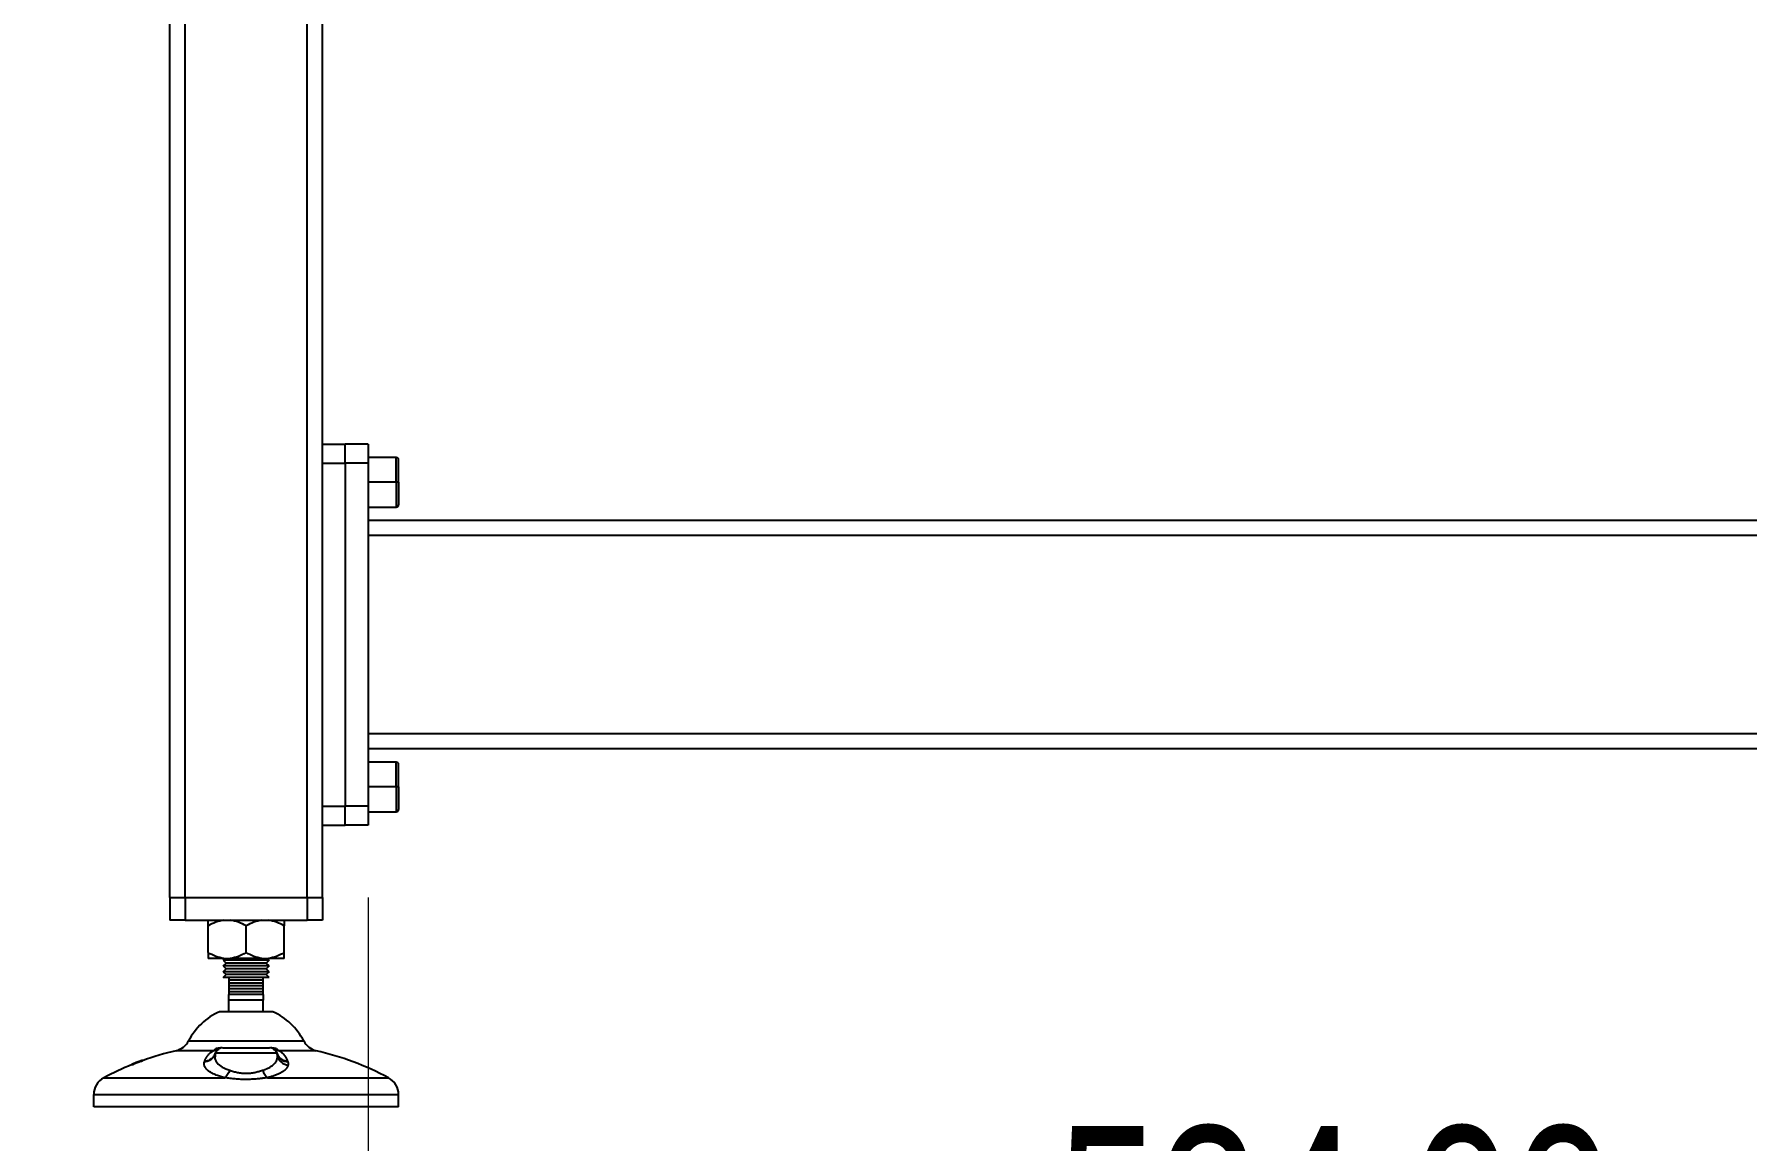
# Model space of a CAD drawing. Header units: millimetres. Extents: x 2 to 418, y 2 to 295.
# Drawn here: x 46.63 to 76.59, y 23.1 to 42.47 of the extents above; entities that cross this region are included whole.
import ezdxf

# ---------------------------------------------------------------- set-up
doc = ezdxf.new("R2010")
doc.units = ezdxf.units.MM
doc.styles.add('SLDTEXTSTYLE0', font='TXT', dxfattribs={"width": 0.75})
doc.dimstyles.new('SLDDIMSTYLE1', dxfattribs={"dimtxt": 3.175, "dimasz": 3.302, "dimexe": 0, "dimexo": 0.0625, "dimgap": 0.79375, "dimtad": 0, "dimtih": 1, "dimtoh": 1, "dimlfac": 15, "dimrnd": 1e-09, "dimzin": 4, "dimdsep": 46, "dimtxsty": 'SLDTEXTSTYLE0', "dimsah": 1, "dimcen": 0.09, "dimadec": 0, "dimazin": 1, "dimtfac": 1, "dimtofl": 0, "dimtmove": 0, "dimatfit": 3, "dimfxl": 0, "dimfrac": 2, "dimtolj": 1, "dimtzin": 12, "dimarcsym": 0})

# ---------------------------------------------------------------- blocks, each defined once
blk = doc.blocks.new('_D_3')
at = {"color": 7, "linetype": 'Continuous', "lineweight": 0}
for p, q in [((52.471, 27.353), (52.471, 18.604)), ((88.071, 27.353), (88.071, 18.604)), ((52.471, 21.779), (64.523, 21.779)), ((88.071, 21.779), (77.426, 21.779))]:
    blk.add_line(p, q, dxfattribs=at)
at = {"color": 7, "linetype": 'Continuous', "lineweight": 18}
for points in [[(52.471, 21.779), (55.773, 21.271), (55.773, 22.287)], [(88.071, 21.779), (84.769, 22.287), (84.769, 21.271)]]:
    blk.add_solid(points, dxfattribs=at)
at = {"color": 7, "linetype": 'Continuous', "lineweight": 18, "insert": (64.523, 23.352), "char_height": 3.175, "attachment_point": 1, "style": 'SLDTEXTSTYLE0'}
blk.add_mtext('534.00', dxfattribs=at)
blk = doc.blocks.new('_D_4')
at = {"color": 7, "linetype": 'Continuous', "lineweight": 0}
for p, q in [((47.734, 47.956), (37.915, 47.956)), ((41.09, 47.956), (41.09, 40.571)), ((41.09, 23.689), (41.09, 35.531)), ((46.401, 23.689), (37.915, 23.689))]:
    blk.add_line(p, q, dxfattribs=at)
at = {"color": 7, "linetype": 'Continuous', "lineweight": 18}
for points in [[(41.09, 47.956), (40.582, 44.654), (41.598, 44.654)], [(41.09, 23.689), (41.598, 26.991), (40.582, 26.991)]]:
    blk.add_solid(points, dxfattribs=at)
at = {"color": 7, "linetype": 'Continuous', "lineweight": 18, "insert": (34.638, 39.623), "char_height": 3.175, "attachment_point": 1, "style": 'SLDTEXTSTYLE0'}
blk.add_mtext('364.00', dxfattribs=at)

msp = doc.modelspace()

# ---------------------------------------------------------------- linework, layer by layer
at = {"color": 7, "linetype": 'Continuous', "lineweight": 25}
for p, q in [((49.00434, 27.3559), (49.00434, 47.9559)), ((49.271, 27.3559), (49.271, 47.9559)), ((51.671, 27.3559), (51.671, 44.62257)), ((51.671, 35.28924), (52.071, 35.28924)), ((52.471, 35.28924), (52.071, 35.28924)), ((52.071, 34.9559), (52.071, 35.28924)), ((52.471, 35.28924), (52.471, 34.9559)), ((52.96434, 35.0559), (52.471, 35.0559)), ((51.671, 34.9559), (52.071, 34.9559)), ((52.471, 34.9559), (52.071, 34.9559)), ((52.071, 34.9559), (52.071, 28.9559)), ((52.471, 34.9559), (52.471, 28.9559)), ((53.00434, 34.62257), (53.00434, 35.0159)), ((52.96434, 34.62257), (52.471, 34.62257)), ((53.00434, 34.62257), (52.96434, 34.62257)), ((53.00434, 34.62257), (53.00434, 34.22924)), ((52.471, 34.18924), (52.96434, 34.18924)), ((88.071, 33.9559), (52.471, 33.9559)), ((88.071, 33.68924), (52.471, 33.68924)), ((52.471, 33.68924), (52.471, 30.22257)), ((88.071, 30.22257), (52.471, 30.22257)), ((88.071, 29.9559), (52.471, 29.9559)), ((52.96434, 29.72257), (52.471, 29.72257)), ((53.00434, 29.28924), (53.00434, 29.68257)), ((52.96434, 29.28924), (52.471, 29.28924)), ((53.00434, 29.28924), (52.96434, 29.28924)), ((53.00434, 29.28924), (53.00434, 28.8959)), ((51.671, 28.9559), (52.071, 28.9559)), ((52.471, 28.9559), (52.071, 28.9559)), ((52.071, 28.62257), (52.071, 28.9559)), ((52.471, 28.9559), (52.471, 28.62257)), ((52.471, 28.8559), (52.96434, 28.8559)), ((51.671, 28.62257), (52.071, 28.62257)), ((52.471, 28.62257), (52.071, 28.62257)), ((49.00434, 27.3559), (49.00434, 26.9559)), ((49.00434, 27.3559), (49.271, 27.3559)), ((49.271, 27.3559), (49.271, 26.9559)), ((49.271, 27.3559), (51.40434, 27.3559)), ((51.40434, 27.3559), (51.40434, 26.9559)), ((51.40434, 27.3559), (51.671, 27.3559)), ((51.671, 27.3559), (51.671, 26.9559)), ((49.271, 26.9559), (49.00434, 26.9559)), ((49.271, 26.9559), (51.40434, 26.9559)), ((49.671, 26.38924), (49.671, 26.8559)), ((50.33767, 26.38924), (50.33767, 26.8559)), ((51.00434, 26.38924), (51.00434, 26.8559)), ((51.671, 26.9559), (51.40434, 26.9559)), ((49.94829, 26.28924), (49.671, 26.28924)), ((49.93767, 26.2559), (49.971, 26.28924)), ((49.93767, 26.2559), (49.98767, 26.2059)), ((50.73767, 26.2559), (49.93767, 26.2559)), ((49.93767, 26.1559), (49.98767, 26.2059)), ((49.93767, 26.1559), (49.98767, 26.1059)), ((50.73767, 26.1559), (49.93767, 26.1559)), ((49.93767, 26.0559), (49.98767, 26.1059)), ((49.94829, 26.28924), (50.06038, 26.28924)), ((50.68767, 26.2059), (49.98767, 26.2059)), ((50.68767, 26.1059), (49.98767, 26.1059)), ((50.61496, 26.28924), (50.06038, 26.28924)), ((50.61496, 26.28924), (50.72705, 26.28924)), ((50.73767, 26.2559), (50.68767, 26.2059)), ((50.73767, 26.1559), (50.68767, 26.2059)), ((50.73767, 26.1559), (50.68767, 26.1059)), ((50.73767, 26.0559), (50.68767, 26.1059)), ((50.73767, 26.2559), (50.70434, 26.28924)), ((51.00434, 26.28924), (50.72705, 26.28924)), ((49.93767, 26.0559), (49.98767, 26.0059)), ((50.73767, 26.0559), (49.93767, 26.0559)), ((49.93767, 25.9559), (49.98767, 26.0059)), ((50.03767, 25.9559), (49.93767, 25.9559)), ((50.68767, 26.0059), (49.98767, 26.0059)), ((50.63767, 25.9559), (50.03767, 25.9559)), ((50.63767, 25.9059), (50.03767, 25.9059)), ((50.63767, 25.8559), (50.03767, 25.8559)), ((50.63767, 25.8059), (50.03767, 25.8059)), ((50.73767, 25.9559), (50.63767, 25.9559)), ((50.73767, 26.0559), (50.68767, 26.0059)), ((50.73767, 25.9559), (50.68767, 26.0059)), ((50.63767, 25.7559), (50.03767, 25.7559)), ((50.63767, 25.7059), (50.03767, 25.7059)), ((50.63767, 25.65593), (50.03767, 25.65593)), ((50.63767, 25.5559), (50.03767, 25.5559)), ((50.03767, 25.3559), (50.03767, 25.5559)), ((50.63767, 25.3559), (50.63767, 25.5559)), ((50.80434, 25.3559), (49.871, 25.3559)), ((49.75879, 24.6731), (49.11186, 24.6731)), ((49.33125, 24.84424), (51.34408, 24.84424)), ((49.79697, 24.61889), (49.78434, 24.59474)), ((49.78434, 24.59474), (49.79697, 24.61889)), ((49.79697, 24.61889), (49.79444, 24.57819)), ((49.80171, 24.63265), (49.79697, 24.61889)), ((49.80171, 24.63265), (50.87363, 24.63265)), ((49.92777, 24.72257), (50.74756, 24.72257)), ((50.87837, 24.61889), (50.87363, 24.63265)), ((50.88964, 24.59241), (50.88039, 24.61236)), ((51.56348, 24.6731), (50.91655, 24.6731)), ((48.34391, 24.43484), (48.34391, 24.43638)), ((48.34391, 24.43484), (48.34391, 24.42765)), ((48.37374, 24.43882), (48.37374, 24.44599)), ((48.38009, 24.45378), (48.38009, 24.45047)), ((48.38009, 24.45066), (48.38009, 24.45047)), ((48.41267, 24.46272), (48.41267, 24.46243)), ((48.41461, 24.4641), (48.41461, 24.46395)), ((48.4161, 24.46453), (48.4161, 24.46603)), ((48.42791, 24.4688), (48.42791, 24.468)), ((48.45164, 24.48106), (48.45164, 24.4784)), ((48.45525, 24.47967), (48.45525, 24.47945)), ((48.48996, 24.49118), (48.48996, 24.49112)), ((48.48996, 24.49101), (48.48996, 24.49096)), ((48.48996, 24.49096), (48.48996, 24.49091)), ((48.48996, 24.49091), (48.48996, 24.49085)), ((48.48996, 24.4908), (48.48996, 24.49074)), ((48.49402, 24.49191), (48.49402, 24.4848)), ((48.49812, 24.49396), (48.49812, 24.49392)), ((48.49812, 24.4938), (48.49812, 24.49374)), ((48.49857, 24.49442), (48.49857, 24.49434)), ((48.49857, 24.49429), (48.49857, 24.49421)), ((48.4995, 24.49618), (48.4995, 24.49591)), ((48.49959, 24.49531), (48.49959, 24.49486)), ((48.50032, 24.49485), (48.50032, 24.49506)), ((48.50032, 24.49485), (48.50032, 24.49482)), ((48.50032, 24.49474), (48.50032, 24.49482)), ((48.50032, 24.49474), (48.50032, 24.49464)), ((48.50032, 24.49455), (48.50032, 24.49464)), ((48.52384, 24.50506), (48.52384, 24.50353)), ((48.52384, 24.49644), (48.52384, 24.50353)), ((49.60826, 24.47638), (49.6128, 24.48956)), ((51.06254, 24.48956), (51.06708, 24.47638)), ((47.84878, 24.19952), (49.96653, 24.19952)), ((50.70881, 24.19952), (52.82656, 24.19952)), ((47.671, 23.90471), (53.00434, 23.90471)), ((47.671, 23.68924), (47.671, 23.90471)), ((53.00434, 23.68924), (47.671, 23.68924)), ((53.00434, 23.68924), (53.00434, 23.90471))]:
    msp.add_line(p, q, dxfattribs=at)
at = {"color": 8, "linetype": 'Continuous', "lineweight": 25}
for p, q in [((51.40434, 27.3559), (51.40434, 45.18924)), ((52.96434, 34.62257), (52.96434, 35.0559)), ((52.96434, 34.62257), (52.96434, 34.18924)), ((52.96434, 29.28924), (52.96434, 29.72257)), ((52.96434, 29.28924), (52.96434, 28.8559))]:
    msp.add_line(p, q, dxfattribs=at)
at = {"color": 7, "linetype": 'Continuous', "lineweight": 25, "flags": 128}
for points in [[(48.50032, 24.49506), (48.5001, 24.49498), (48.49988, 24.4949), (48.49966, 24.49482), (48.49944, 24.49474), (48.49923, 24.49466), (48.49901, 24.49458), (48.49879, 24.4945), (48.49857, 24.49442)], [(48.49857, 24.49421), (48.49879, 24.49429), (48.49901, 24.49437), (48.49923, 24.49445), (48.49944, 24.49453), (48.49966, 24.49461), (48.49988, 24.49469), (48.5001, 24.49477), (48.50032, 24.49485)]]:
    msp.add_lwpolyline(points, dxfattribs=at)
at = {"color": 7, "linetype": 'Continuous', "lineweight": 25}
for centre, radius, start, end in [((52.96434, 35.0159), 0.04, 0, 90), ((52.96434, 34.22924), 0.04, 270, 0), ((52.96434, 29.68257), 0.04, 0, 90), ((52.96434, 28.8959), 0.04, 270, 0), ((50.33767, 24.32311), 1.13333, 114.315739, 152.624647), ((50.33767, 24.32311), 1.13333, 27.375353, 65.684261), ((50.33767, 19.48255), 5.33333, 103.287577, 109.882537), ((49.03525, 24.99751), 0.33333, 283.287577, 332.624647), ((49.92777, 24.58924), 0.13333, 90, 161), ((50.74756, 24.58924), 0.13333, 19, 90), ((51.08253, 24.69303), 0.2172, 199.958055, 265.921411), ((51.64009, 24.99751), 0.33333, 207.375353, 256.712423), ((50.33767, 19.48255), 5.33333, 62.181861, 76.712423), ((50.33767, 19.48255), 5.33333, 111.952029, 117.818139), ((50.33767, 19.48255), 5.34, 110.309262, 111.923202), ((50.33777, 19.48255), 5.3393, 111.13418, 111.644402), ((48.33864, 24.44346), 0.02981, 3.146837, 3.686721), ((50.33779, 19.48255), 5.33904, 111.135391, 111.645578), ((50.33767, 19.48255), 5.33787, 110.205691, 111.587692), ((50.33767, 19.48255), 5.3312, 110.232074, 111.616056), ((48.38804, 24.4539), 0.000293, 10.143598, 22.008196), ((48.40571, 24.46174), 0.00418, 5.15082, 6.963028), ((50.33776, 19.48255), 5.3395, 110.958068, 111.133504), ((48.39883, 24.46156), 0.01389, 4.774398, 5.66077), ((48.37813, 24.45997), 0.03464, 3.602497, 4.084499), ((50.33782, 19.48255), 5.33877, 110.961148, 111.136579), ((48.39888, 24.46666), 0.02911, 2.676976, 4.227774), ((50.33768, 19.48255), 5.33998, 110.134869, 110.816654), ((48.43891, 24.47362), 0.00111, 3.558649, 17.420215), ((50.33774, 19.48255), 5.33967, 110.136124, 110.817923), ((50.33773, 19.48255), 5.33973, 110.642571, 110.817599), ((48.43022, 24.47264), 0.00985, 4.601506, 5.687781), ((50.33775, 19.48255), 5.33949, 110.380892, 110.818571), ((50.27815, 19.68574), 5.12828, 110.546968, 111.003432), ((48.42415, 24.47169), 0.01598, 5.067804, 5.757328), ((50.2418, 19.68244), 5.11828, 110.154553, 110.610904), ((50.33778, 19.48255), 5.33903, 110.382692, 110.820397), ((48.38828, 24.47042), 0.05186, 2.447281, 2.785161), ((50.3378, 19.48255), 5.33875, 110.139679, 110.821611), ((50.3377, 19.48255), 5.33993, 110.556828, 110.641795), ((48.45289, 24.47924), 0.0024, 5.201187, 10.187), ((48.46072, 24.48207), 0.00198, 6.079233, 11.198593), ((50.33773, 19.48255), 5.33976, 110.395116, 110.557373), ((50.29267, 19.64824), 5.16833, 110.300241, 110.714868), ((50.25987, 19.64509), 5.15977, 109.947263, 110.361532), ((50.3377, 19.48255), 5.33993, 110.309546, 110.394446), ((48.4749, 24.48736), 0.00197, 6.085122, 11.210493), ((48.48422, 24.49056), 0.00000859, 23.677749, 101.366538), ((50.33768, 19.48255), 5.33999, 110.13487, 110.309314), ((48.48204, 24.49009), 0.00225, 5.474626, 10.56941), ((50.33773, 19.48255), 5.33974, 110.135772, 110.31027), ((50.33767, 19.48255), 5.33842, 110.131419, 110.24984), ((50.33767, 19.48255), 5.33817, 110.132413, 110.250841), ((50.33767, 19.48255), 5.33857, 110.150816, 110.249232), ((50.33767, 19.48255), 5.33853, 110.151008, 110.249425), ((50.33767, 19.48255), 5.33837, 110.156761, 110.250029), ((50.27285, 19.74446), 5.07025, 110.489083, 110.587497), ((50.20738, 19.74801), 5.04421, 109.807146, 109.905635), ((50.33767, 19.48255), 5.33822, 110.157369, 110.25064), ((50.27288, 19.74401), 5.06403, 110.515749, 110.6143), ((50.33767, 19.48255), 5.33155, 110.18368, 110.277083), ((50.264, 19.7742), 5.03926, 110.486626, 110.572393), ((50.19774, 19.7718), 5.01861, 109.768813, 109.854537), ((50.19777, 19.7713), 5.0124, 109.794692, 109.880536), ((48.49951, 24.49616), 0.0000473, 129.242269, 167.647665), ((50.33767, 19.48255), 5.34, 109.85667, 110.134832), ((48.49948, 24.49618), 0.00000942, 28.711558, 103.482054), ((48.49843, 24.49585), 0.00112, 3.529401, 16.895595), ((48.48819, 24.49472), 0.01142, 4.148681, 5.627642), ((48.46115, 24.4929), 0.03852, 2.931278, 3.58824), ((48.00434, 23.90471), 0.33333, 117.818139, 180), ((52.671, 23.90471), 0.33333, 0, 62.181861)]:
    msp.add_arc(centre, radius, start, end, dxfattribs=at)
for points, knots in [([(49.94829, 26.9559), (49.89936, 26.95045), (49.85208, 26.93809), (49.75985, 26.90348), (49.71476, 26.88117), (49.671, 26.8559)], [0, 0, 0, 0, 0.5, 0.5, 1, 1, 1, 1]), ([(49.671, 26.8559), (49.671, 26.88123), (49.671, 26.90337), (49.671, 26.93797), (49.671, 26.95041), (49.671, 26.9559)], [0, 0, 0, 0, 0.5, 0.5, 1, 1, 1, 1]), ([(50.33767, 26.8559), (50.2938, 26.88123), (50.24906, 26.90337), (50.15697, 26.93797), (50.10962, 26.95041), (50.06038, 26.9559)], [0, 0, 0, 0, 0.5, 0.5, 1, 1, 1, 1]), ([(50.61496, 26.9559), (50.56603, 26.95045), (50.51874, 26.93809), (50.42652, 26.90348), (50.38143, 26.88117), (50.33767, 26.8559)], [0, 0, 0, 0, 0.5, 0.5, 1, 1, 1, 1]), ([(51.00434, 26.8559), (50.96046, 26.88123), (50.91573, 26.90337), (50.82364, 26.93797), (50.77628, 26.95041), (50.72705, 26.9559)], [0, 0, 0, 0, 0.5, 0.5, 1, 1, 1, 1]), ([(51.00434, 26.9559), (51.00434, 26.95045), (51.00434, 26.93809), (51.00434, 26.90348), (51.00434, 26.88117), (51.00434, 26.8559)], [0, 0, 0, 0, 0.5, 0.5, 1, 1, 1, 1]), ([(49.94829, 26.28924), (49.89936, 26.2947), (49.85208, 26.30706), (49.75985, 26.34166), (49.71476, 26.36397), (49.671, 26.38924)], [0, 0, 0, 0, 0.5, 0.5, 1, 1, 1, 1]), ([(49.671, 26.38924), (49.671, 26.36391), (49.671, 26.34178), (49.671, 26.30717), (49.671, 26.29473), (49.671, 26.28924)], [0, 0, 0, 0, 0.5, 0.5, 1, 1, 1, 1]), ([(50.33767, 26.38924), (50.2938, 26.36391), (50.24906, 26.34178), (50.15697, 26.30717), (50.10962, 26.29473), (50.06038, 26.28924)], [0, 0, 0, 0, 0.5, 0.5, 1, 1, 1, 1]), ([(50.61496, 26.28924), (50.56603, 26.2947), (50.51874, 26.30706), (50.42652, 26.34166), (50.38143, 26.36397), (50.33767, 26.38924)], [0, 0, 0, 0, 0.5, 0.5, 1, 1, 1, 1]), ([(51.00434, 26.38924), (50.96046, 26.36391), (50.91573, 26.34178), (50.82364, 26.30717), (50.77628, 26.29473), (50.72705, 26.28924)], [0, 0, 0, 0, 0.5, 0.5, 1, 1, 1, 1]), ([(51.00434, 26.28924), (51.00434, 26.2947), (51.00434, 26.30706), (51.00434, 26.34166), (51.00434, 26.36397), (51.00434, 26.38924)], [0, 0, 0, 0, 0.5, 0.5, 1, 1, 1, 1]), ([(49.6128, 24.48956), (49.61441, 24.49408), (49.61764, 24.50312), (49.62314, 24.51633), (49.62911, 24.52929), (49.63561, 24.54196), (49.64261, 24.55434), (49.65014, 24.56645), (49.65818, 24.57828), (49.66973, 24.59388), (49.6854, 24.61251), (49.70456, 24.6318), (49.7231, 24.64785), (49.74026, 24.66105), (49.75275, 24.66917), (49.75879, 24.6731)], [0, 0, 0, 0, 0.06290598, 0.12567424, 0.18831352, 0.2508327, 0.31324071, 0.37554663, 0.43775958, 0.49988878, 0.6272399, 0.74930053, 0.83840367, 0.92194657, 1, 1, 1, 1]), ([(49.6128, 24.48956), (49.63315, 24.49144), (49.67474, 24.50061), (49.73218, 24.53195), (49.77699, 24.57806), (49.7954, 24.61434), (49.80171, 24.63265)], [0, 0, 0, 0, 0.249986284, 0.499990856, 0.749995428, 0.999998434, 0.999998434, 0.999998434, 0.999998434]), ([(49.75879, 24.6731), (49.7608, 24.67421), (49.76479, 24.67641), (49.77102, 24.68037), (49.77733, 24.68473), (49.78374, 24.68953), (49.79023, 24.69471), (49.79679, 24.70025), (49.8034, 24.70609), (49.8079, 24.71027), (49.81013, 24.71234)], [0, 0, 0, 0, 0.1318578, 0.26160607, 0.38932112, 0.51507811, 0.63895125, 0.76101402, 0.88133938, 1, 1, 1, 1]), ([(49.85712, 24.70231), (49.84271, 24.69331), (49.82687, 24.68614), (49.7936, 24.67625), (49.77619, 24.67355), (49.75879, 24.6731)], [0, 0, 0, 0, 0.5, 0.5, 1, 1, 1, 1]), ([(49.75879, 24.6731), (49.77619, 24.67355), (49.7936, 24.67625), (49.82687, 24.68614), (49.84271, 24.69331), (49.85712, 24.70231)], [0, 0, 0, 0, 0.5, 0.5, 1, 1, 1, 1]), ([(49.91222, 24.72258), (49.91167, 24.72257), (49.91042, 24.72256), (49.90753, 24.72244), (49.90172, 24.72198), (49.89289, 24.72086), (49.88163, 24.71908), (49.86929, 24.71705), (49.8559, 24.71513), (49.84185, 24.71363), (49.82668, 24.71258), (49.81592, 24.71243), (49.81013, 24.71234)], [0, 0, 0, 0, 0.027337305, 0.06268844, 0.125259595, 0.250154071, 0.374660271, 0.499429661, 0.624645678, 0.749709673, 0.865482552, 1, 1, 1, 1]), ([(50.8652, 24.71234), (50.86219, 24.71237), (50.85637, 24.71241), (50.84817, 24.71272), (50.84074, 24.71314), (50.83066, 24.71392), (50.81893, 24.71524), (50.80568, 24.7171), (50.7937, 24.71908), (50.78243, 24.72086), (50.77361, 24.72198), (50.7678, 24.72244), (50.76492, 24.72256), (50.76366, 24.72257), (50.76312, 24.72258)], [0, 0, 0, 0, 0.06969598, 0.13474739, 0.19514033, 0.25088674, 0.38715636, 0.50049585, 0.62550931, 0.75011608, 0.87486964, 0.93738115, 0.97268928, 1, 1, 1, 1]), ([(50.81822, 24.70231), (50.83262, 24.69331), (50.84847, 24.68614), (50.88174, 24.67625), (50.89915, 24.67355), (50.91655, 24.6731)], [0, 0, 0, 0, 0.5, 0.5, 1, 1, 1, 1]), ([(50.91655, 24.6731), (50.89915, 24.67355), (50.88174, 24.67625), (50.84847, 24.68614), (50.83262, 24.69331), (50.81822, 24.70231)], [0, 0, 0, 0, 0.5, 0.5, 1, 1, 1, 1]), ([(50.8652, 24.71234), (50.86776, 24.70998), (50.8729, 24.7052), (50.88044, 24.69861), (50.88792, 24.69241), (50.89529, 24.68671), (50.90254, 24.68154), (50.90969, 24.6769), (50.91425, 24.67437), (50.91655, 24.6731)], [0, 0, 0, 0, 0.135746678, 0.273681154, 0.41391198, 0.556548309, 0.701700336, 0.849479725, 1, 1, 1, 1]), ([(50.87363, 24.63265), (50.87994, 24.61434), (50.89834, 24.57806), (50.94316, 24.53195), (51.0006, 24.50061), (51.04219, 24.49144), (51.06254, 24.48956)], [-0.0000061, -0.0000061, -0.0000061, -0.0000061, 0.24999691, 0.50000148, 0.75000605, 0.99999843, 0.99999843, 0.99999843, 0.99999843]), ([(50.88652, 24.55831), (50.8867, 24.56163), (50.88705, 24.56813), (50.88675, 24.57766), (50.88593, 24.58675), (50.88461, 24.59541), (50.88288, 24.60363), (50.88083, 24.61141), (50.87917, 24.61644), (50.87837, 24.61889)], [0, 0, 0, 0, 0.1644694, 0.3215899, 0.47145237, 0.61414369, 0.74974674, 0.87834048, 1, 1, 1, 1]), ([(50.91655, 24.6731), (50.92016, 24.67079), (50.92754, 24.66607), (50.93805, 24.65863), (50.94844, 24.65074), (50.95865, 24.64234), (50.97275, 24.6298), (50.98994, 24.61252), (51.00873, 24.59016), (51.02548, 24.56657), (51.03998, 24.54205), (51.05257, 24.51648), (51.05921, 24.49854), (51.06254, 24.48956)], [0, 0, 0, 0, 0.04617847, 0.09432223, 0.1444485, 0.19657253, 0.25070788, 0.37276423, 0.50012112, 0.62445881, 0.7491696, 0.87432624, 1, 1, 1, 1]), ([(48.34391, 24.43484), (48.34397, 24.43483), (48.34409, 24.43481), (48.34513, 24.43512), (48.34681, 24.43569), (48.34917, 24.43654), (48.35373, 24.43822), (48.36185, 24.44131), (48.36969, 24.4444), (48.37374, 24.44599)], [0, 0, 0, 0, 0.0898676, 0.17789506, 0.26696612, 0.35986711, 0.45906195, 0.72133162, 1, 1, 1, 1]), ([(48.34391, 24.43484), (48.34397, 24.43483), (48.34409, 24.43481), (48.34513, 24.43512), (48.34681, 24.43569), (48.34917, 24.43654), (48.35373, 24.43822), (48.36185, 24.44131), (48.36969, 24.4444), (48.37374, 24.44599)], [0, 0, 0, 0, 0.0898676, 0.17789506, 0.26696612, 0.35986711, 0.45906195, 0.72133162, 1, 1, 1, 1]), ([(48.34391, 24.42765), (48.34397, 24.42764), (48.34409, 24.42762), (48.34509, 24.42793), (48.34671, 24.42848), (48.34898, 24.42929), (48.35244, 24.43056), (48.35762, 24.43253), (48.36504, 24.4354), (48.3707, 24.43762), (48.37374, 24.43882)], [0, 0, 0, 0, 0.08566468, 0.17242248, 0.26156481, 0.35422917, 0.45136917, 0.60825686, 0.78968735, 1, 1, 1, 1]), ([(48.36692, 24.44546), (48.36695, 24.44548), (48.36702, 24.44552), (48.36763, 24.44578), (48.36875, 24.44624), (48.37056, 24.44698), (48.37407, 24.44838), (48.3801, 24.45078), (48.38545, 24.45288), (48.38832, 24.45401)], [0, 0, 0, 0, 0.09060213, 0.17893709, 0.2667736, 0.39190255, 0.51229312, 0.73911226, 1, 1, 1, 1]), ([(48.38745, 24.45335), (48.38585, 24.45273), (48.3828, 24.45153), (48.37851, 24.44985), (48.3748, 24.44841), (48.3709, 24.44691), (48.36747, 24.44561), (48.36711, 24.44551), (48.36692, 24.44546)], [0, 0, 0, 0, 0.14554027, 0.27720618, 0.40044546, 0.52184547, 0.74651811, 1, 1, 1, 1]), ([(48.38009, 24.45066), (48.38015, 24.45068), (48.38027, 24.45071), (48.38148, 24.45117), (48.38334, 24.45189), (48.38477, 24.45245), (48.38552, 24.45275)], [0, 0, 0, 0, 0.27479504, 0.52151338, 0.74776901, 1, 1, 1, 1]), ([(48.38442, 24.45241), (48.38376, 24.45215), (48.38248, 24.45164), (48.38103, 24.45106), (48.3802, 24.45072), (48.38013, 24.45068), (48.38009, 24.45066)], [0, 0, 0, 0, 0.24429332, 0.47140105, 0.71414194, 1, 1, 1, 1]), ([(48.38552, 24.45275), (48.38602, 24.45294), (48.38696, 24.45331), (48.38817, 24.45379), (48.38907, 24.45415), (48.38996, 24.45452), (48.39102, 24.45496), (48.39184, 24.45529), (48.39234, 24.4555)], [0, 0, 0, 0, 0.11693987, 0.221589, 0.32615843, 0.45867578, 0.66329155, 1, 1, 1, 1]), ([(48.40461, 24.46019), (48.40407, 24.45997), (48.40304, 24.45954), (48.4008, 24.45864), (48.39811, 24.45756), (48.39494, 24.4563), (48.39133, 24.45488), (48.38878, 24.45387), (48.38745, 24.45335)], [0, 0, 0, 0, 0.18522021, 0.35337507, 0.51098969, 0.66592668, 0.82644267, 1, 1, 1, 1]), ([(48.39234, 24.4555), (48.39282, 24.45569), (48.39358, 24.456), (48.3952, 24.45666), (48.39784, 24.45771), (48.40329, 24.45985), (48.40741, 24.46144), (48.40958, 24.46229)], [0, 0, 0, 0, 0.16114671, 0.25948359, 0.51008594, 0.74162974, 1, 1, 1, 1]), ([(48.41209, 24.46319), (48.41173, 24.46305), (48.411, 24.46277), (48.40999, 24.46238), (48.40904, 24.462), (48.40816, 24.46165), (48.40708, 24.46121), (48.40603, 24.46078), (48.4051, 24.46039), (48.40461, 24.46019)], [0, 0, 0, 0, 0.0693743, 0.139036, 0.21450574, 0.31877734, 0.45034907, 0.70911952, 1, 1, 1, 1]), ([(48.40958, 24.46229), (48.41105, 24.46285), (48.41385, 24.46394), (48.41782, 24.46546), (48.4213, 24.4668), (48.42508, 24.46824), (48.42864, 24.46958), (48.42906, 24.4697), (48.42928, 24.46977)], [0, 0, 0, 0, 0.14639929, 0.2796808, 0.40445527, 0.52630306, 0.75589925, 1, 1, 1, 1]), ([(48.40986, 24.46225), (48.4108, 24.46261), (48.4126, 24.4633), (48.41395, 24.46384), (48.41461, 24.4641)], [0, 0, 0, 0, 0.52088501, 1, 1, 1, 1]), ([(48.42928, 24.46977), (48.42922, 24.46974), (48.42913, 24.46968), (48.42818, 24.46928), (48.42661, 24.46865), (48.42363, 24.46747), (48.41795, 24.46524), (48.41272, 24.46322), (48.40988, 24.46212)], [0, 0, 0, 0, 0.13595527, 0.25949944, 0.37516919, 0.48845118, 0.72267522, 1, 1, 1, 1]), ([(48.4161, 24.46471), (48.41606, 24.4647), (48.41599, 24.46468), (48.41521, 24.46439), (48.41386, 24.46387), (48.41269, 24.46342), (48.41209, 24.46319)], [0, 0, 0, 0, 0.27928275, 0.52152585, 0.75389268, 1, 1, 1, 1]), ([(48.41461, 24.4641), (48.41491, 24.46422), (48.41552, 24.46446), (48.41602, 24.46466), (48.41608, 24.46469), (48.4161, 24.46471)], [0, 0, 0, 0, 0.31980794, 0.64555355, 1, 1, 1, 1]), ([(48.49402, 24.49191), (48.49568, 24.49253), (48.49894, 24.49373), (48.50365, 24.49548), (48.50801, 24.49713), (48.51204, 24.49867), (48.51629, 24.50031), (48.52031, 24.50191), (48.52333, 24.50317), (48.52367, 24.50341), (48.52384, 24.50353)], [0, 0, 0, 0, 0.11482207, 0.22396046, 0.32968257, 0.4344776, 0.54089974, 0.70225103, 0.85115289, 1, 1, 1, 1]), ([(48.49402, 24.49191), (48.49568, 24.49253), (48.49894, 24.49373), (48.50365, 24.49548), (48.50801, 24.49713), (48.51204, 24.49867), (48.51629, 24.50031), (48.52031, 24.50191), (48.52333, 24.50317), (48.52367, 24.50341), (48.52384, 24.50353)], [0, 0, 0, 0, 0.11482207, 0.22396046, 0.32968257, 0.4344776, 0.54089974, 0.70225103, 0.85115289, 1, 1, 1, 1]), ([(48.49402, 24.4848), (48.49564, 24.48541), (48.49877, 24.48656), (48.50317, 24.48819), (48.50707, 24.48966), (48.51047, 24.49096), (48.51337, 24.49208), (48.51688, 24.49345), (48.52047, 24.49487), (48.52332, 24.49608), (48.52367, 24.49632), (48.52384, 24.49644)], [0, 0, 0, 0, 0.112178, 0.21503212, 0.30950648, 0.39626227, 0.47579358, 0.5485026, 0.70901671, 0.85790152, 1, 1, 1, 1]), ([(49.96653, 24.19952), (49.96018, 24.20102), (49.94748, 24.204), (49.92888, 24.20876), (49.9106, 24.21373), (49.89266, 24.21892), (49.86667, 24.22691), (49.83362, 24.23818), (49.79547, 24.25325), (49.76028, 24.26928), (49.72844, 24.28609), (49.69991, 24.30365), (49.66677, 24.3277), (49.63396, 24.35914), (49.61443, 24.39024), (49.60596, 24.41379), (49.60276, 24.42941), (49.60203, 24.44506), (49.60359, 24.46076), (49.6067, 24.47116), (49.60826, 24.47638)], [0, 0, 0, 0, 0.02491583, 0.04990934, 0.07500699, 0.10023485, 0.1256185, 0.18748461, 0.25005063, 0.3123255, 0.37509461, 0.4373799, 0.50022682, 0.62408989, 0.75013373, 0.79983923, 0.84953884, 0.89937171, 0.94947847, 1, 1, 1, 1]), ([(50.04957, 24.32993), (50.03984, 24.30239), (50.01452, 24.24893), (49.98237, 24.21215), (49.96653, 24.19952)], [-0.00000178, -0.00000178, -0.00000178, -0.00000178, 0.50000369, 1.00000191, 1.00000191, 1.00000191, 1.00000191]), ([(50.04957, 24.32993), (50.05486, 24.32828), (50.06495, 24.32514), (50.07967, 24.32072), (50.09308, 24.3168), (50.10511, 24.31338), (50.12471, 24.30799), (50.15164, 24.30115), (50.19956, 24.29061), (50.26124, 24.28081), (50.33849, 24.27656), (50.41572, 24.28099), (50.47718, 24.29089), (50.5248, 24.3014), (50.55764, 24.30977), (50.59188, 24.31948), (50.61337, 24.3261), (50.62576, 24.32993)], [0, 0, 0, 0, 0.03105749, 0.05925245, 0.08456526, 0.10697856, 0.1264773, 0.19284295, 0.25212488, 0.37697619, 0.50146469, 0.62552216, 0.75043379, 0.80930933, 0.87466442, 0.92770405, 1, 1, 1, 1]), ([(50.62576, 24.32993), (50.63049, 24.33144), (50.64003, 24.33449), (50.65402, 24.33938), (50.66789, 24.34452), (50.68159, 24.34995), (50.69509, 24.35565), (50.70837, 24.36164), (50.72139, 24.3679), (50.7453, 24.38018), (50.77877, 24.40029), (50.81493, 24.42837), (50.84504, 24.45938), (50.86297, 24.48527), (50.8742, 24.50787), (50.8809, 24.52583), (50.88503, 24.54314), (50.88612, 24.55425), (50.88652, 24.55831)], [0, 0, 0, 0, 0.02950301, 0.0594783, 0.08992444, 0.12083965, 0.15222187, 0.18406873, 0.21637755, 0.24914542, 0.36855319, 0.49932201, 0.61501707, 0.74972935, 0.80448818, 0.87542177, 0.95452979, 1, 1, 1, 1]), ([(50.62576, 24.32993), (50.63063, 24.31616), (50.64178, 24.28902), (50.66211, 24.25208), (50.68494, 24.22124), (50.70089, 24.20583), (50.70881, 24.19952)], [0.000001791, 0.000001791, 0.000001791, 0.000001791, 0.250001086, 0.500002171, 0.750003257, 1.000001776, 1.000001776, 1.000001776, 1.000001776]), ([(51.0701, 24.41833), (51.06941, 24.41565), (51.06803, 24.41028), (51.06517, 24.40226), (51.06172, 24.39428), (51.05765, 24.38635), (51.05298, 24.37845), (51.04769, 24.3706), (51.04179, 24.36279), (51.02875, 24.34719), (51.00469, 24.32423), (50.96287, 24.29484), (50.91222, 24.2672), (50.86439, 24.24673), (50.82524, 24.23251), (50.79771, 24.22341), (50.76913, 24.21488), (50.73961, 24.20685), (50.71907, 24.20196), (50.70881, 24.19952)], [0, 0, 0, 0, 0.03153439, 0.06294572, 0.09425677, 0.12549029, 0.15666898, 0.18781541, 0.218952, 0.25010093, 0.37556215, 0.49963075, 0.62559304, 0.74954212, 0.80033848, 0.85065109, 0.90060988, 0.9503478, 1, 1, 1, 1]), ([(50.88652, 24.55831), (50.89379, 24.54117), (50.9036, 24.52424), (50.92806, 24.49273), (50.9427, 24.47818), (50.9755, 24.45317), (50.99364, 24.44273), (51.03134, 24.42684), (51.05089, 24.42139), (51.0701, 24.41833)], [0, 0, 0, 0, 0.25, 0.25, 0.5, 0.5, 0.75, 0.75, 1, 1, 1, 1]), ([(51.06708, 24.47638), (51.06796, 24.47362), (51.06972, 24.46813), (51.07148, 24.45984), (51.07261, 24.45156), (51.07303, 24.44326), (51.07277, 24.43496), (51.07186, 24.42665), (51.07069, 24.4211), (51.0701, 24.41833)], [0, 0, 0, 0, 0.14365709, 0.28686007, 0.42972179, 0.57235491, 0.71487158, 0.85738318, 1, 1, 1, 1]), ([(50.70881, 24.19952), (50.70127, 24.19849), (50.68628, 24.19643), (50.66368, 24.19342), (50.6412, 24.19052), (50.61884, 24.18775), (50.59662, 24.18513), (50.57455, 24.18267), (50.55265, 24.18038), (50.50621, 24.17591), (50.43512, 24.17071), (50.33871, 24.16816), (50.24227, 24.1706), (50.16342, 24.1763), (50.10178, 24.18248), (50.05701, 24.18762), (50.01164, 24.19336), (49.9817, 24.19745), (49.96653, 24.19952)], [0, 0, 0, 0, 0.03218923, 0.06394976, 0.09528117, 0.12618348, 0.15665722, 0.18670339, 0.21632347, 0.24551948, 0.37404033, 0.49851523, 0.62339516, 0.75195212, 0.81143033, 0.87259183, 0.93544741, 1, 1, 1, 1])]:
    msp.add_open_spline(points, degree=3, knots=knots, dxfattribs=at)
for points in [[(50.03767, 25.9559), (50.03767, 25.93786), (50.03767, 25.92089), (50.03767, 25.9059)], [(50.03767, 25.9059), (50.03767, 25.89092), (50.03767, 25.87395), (50.03767, 25.8559)], [(50.03767, 25.8559), (50.03767, 25.83786), (50.03767, 25.82089), (50.03767, 25.8059)], [(50.03767, 25.8059), (50.03767, 25.79092), (50.03767, 25.77395), (50.03767, 25.7559)], [(50.63767, 25.9059), (50.63767, 25.92089), (50.63767, 25.93786), (50.63767, 25.9559)], [(50.63767, 25.8559), (50.63767, 25.87395), (50.63767, 25.89092), (50.63767, 25.9059)], [(50.63767, 25.8059), (50.63767, 25.82089), (50.63767, 25.83786), (50.63767, 25.8559)], [(50.63767, 25.7559), (50.63767, 25.77395), (50.63767, 25.79092), (50.63767, 25.8059)], [(50.03767, 25.7559), (50.03767, 25.73786), (50.03767, 25.72089), (50.03767, 25.7059)], [(50.03767, 25.7059), (50.03767, 25.69093), (50.03767, 25.67397), (50.03767, 25.65593)], [(50.03767, 25.5559), (50.03767, 25.58764), (50.03767, 25.62136), (50.03767, 25.65593)], [(50.63767, 25.7059), (50.63767, 25.72089), (50.63767, 25.73786), (50.63767, 25.7559)], [(50.63767, 25.65593), (50.63767, 25.67397), (50.63767, 25.69093), (50.63767, 25.7059)], [(50.63767, 25.65593), (50.63767, 25.62136), (50.63767, 25.58764), (50.63767, 25.5559)], [(48.38833, 24.45395), (48.38695, 24.45341), (48.38564, 24.45289), (48.38442, 24.45241)]]:
    msp.add_open_spline(points, degree=3, dxfattribs=at)
at = {"color": 8, "linetype": 'Continuous', "lineweight": 25}
for points, knots in [([(49.78434, 24.59474), (49.77958, 24.58451), (49.76622, 24.55578), (49.72691, 24.51915), (49.67201, 24.48719), (49.62951, 24.47998), (49.60826, 24.47638)], [0, 0, 0, 0, 0.15563311, 0.43708874, 0.71854437, 1, 1, 1, 1]), ([(49.79444, 24.57819), (49.79247, 24.56452), (49.78655, 24.52334), (49.8274, 24.45659), (49.91095, 24.38294), (50.00349, 24.34755), (50.04957, 24.32993)], [0, 0, 0, 0, 0.14238363, 0.42905201, 0.71569229, 1, 1, 1, 1])]:
    msp.add_open_spline(points, degree=3, knots=knots, dxfattribs=at)

# ---------------------------------------------------------------- dimensions: what is measured, and where the dimension line sits
at = {"color": 7, "linetype": 'Continuous', "lineweight": 18}
dim = msp.add_linear_dim(base=(41.08968, 23.68924), p1=(49.00434, 47.9559), p2=(47.671, 23.68924), angle=90, dimstyle='SLDDIMSTYLE1', dxfattribs=at)
dim.commit()
dim.dimension.update_dxf_attribs({"geometry": '_D_4', "text_midpoint": (41.08968, 38.05068), "dimtype": 160})
dim = msp.add_linear_dim(base=(52.471, 21.77923), p1=(88.071, 28.62257), p2=(52.471, 28.62257), dimstyle='SLDDIMSTYLE1', dxfattribs=at)
dim.commit()
dim.dimension.update_dxf_attribs({"geometry": '_D_3', "text_midpoint": (70.9749, 21.77923), "dimtype": 160})

doc.saveas('drawing.dxf')
